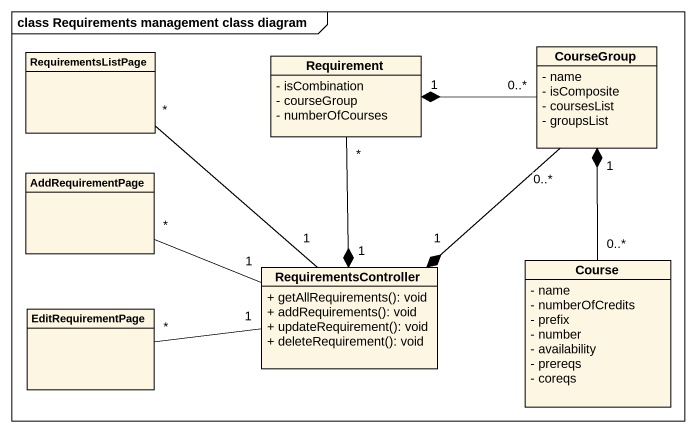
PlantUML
@startuml
mainframe class Requirements management class diagram
hide circle
hide empty members
skinparam classAttributeIconSize 0
class RequirementsListPage
class Requirement {
  - isCombination
  - courseGroup
  - numberOfCourses
}
class CourseGroup {
  - name
  - isComposite
  - coursesList
  - groupsList
}
class AddRequirementPage
class RequirementsController {
  + getAllRequirements(): void
  + addRequirements(): void
  + updateRequirement(): void
  + deleteRequirement(): void
}
class Course {
  - name
  - numberOfCredits
  - prefix
  - number
  - availability
  - prereqs
  - coreqs
}
class EditRequirementPage
RequirementsListPage "*" -- "1" RequirementsController
Requirement "*" --* "1" RequirementsController
CourseGroup "0..*" -left-* "1" Requirement
CourseGroup "0..*" --* "1" RequirementsController
AddRequirementPage "*" -right- "1" RequirementsController
Course "0..*" -up-* "1" CourseGroup
EditRequirementPage "*" -right- "1" RequirementsController
@enduml
